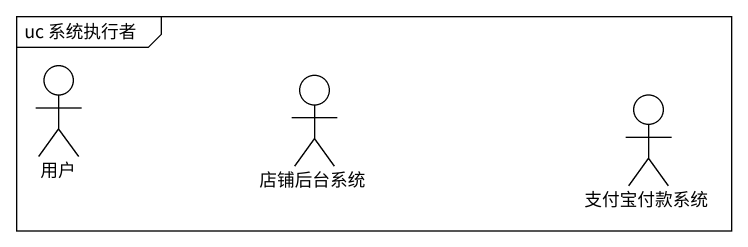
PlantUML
@startuml
mainframe uc 系统执行者
actor 用户
actor 店铺后台系统
actor 支付宝付款系统
@enduml
